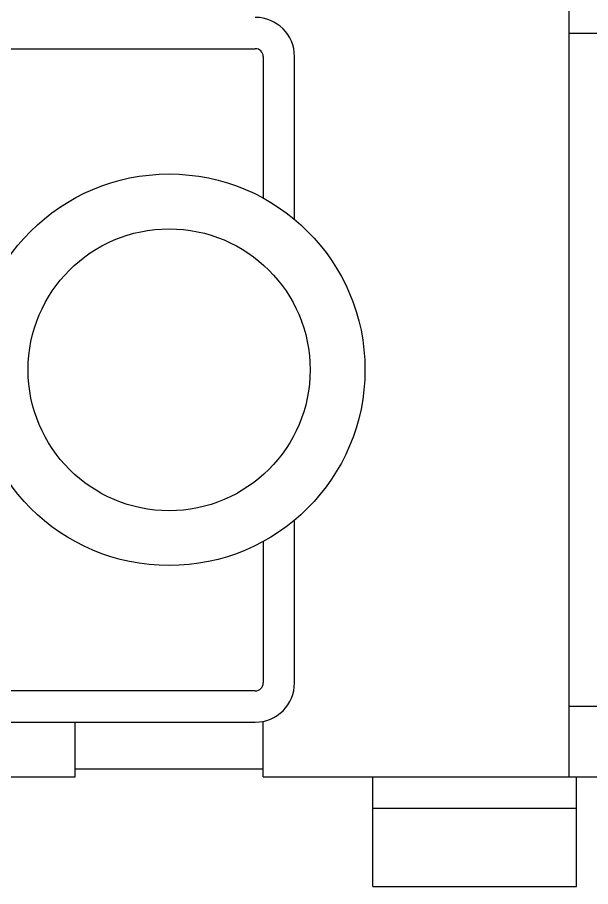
# Model space of a CAD drawing. Extents: x 69728788 to 150676229, y 20327566 to 43663798.
# Drawn here: x 75458203.4 to 75458370, y 20747800.3 to 20748053 of the extents above; entities that cross this region are included whole.
import ezdxf

# ---------------------------------------------------------------- set-up
doc = ezdxf.new("R2010")
doc.units = 0
doc.header["$LTSCALE"] = 1000
doc.header["$MEASUREMENT"] = 0
doc.layers.get('0').update_dxf_attribs({"linetype": 'CONTINUOUS'})
doc.layers.add('02___PRT_ALL_AXES', color=7, linetype='CONTINUOUS')

msp = doc.modelspace()

# ---------------------------------------------------------------- linework, layer by layer
at = {"color": 7, "linetype": 'Continuous'}
for p, q in [((75458363.62, 20748068.94), (75458363.62, 20747832.17)), ((75458363.62, 20748048.45), (75458484.28, 20748048.45)), ((75458090.42, 20748043.89), (75458272.56, 20748043.89)), ((75458274.83, 20748041.62), (75458274.83, 20748000.39)), ((75458283.94, 20747994.18), (75458283.94, 20748041.62)), ((75458283.94, 20747859.49), (75458283.94, 20747906.92)), ((75458274.83, 20747900.71), (75458274.83, 20747859.49)), ((75458272.56, 20747857.21), (75458090.42, 20747857.21)), ((75458484.28, 20747852.66), (75458363.62, 20747852.66)), ((75457887.8, 20747848.1), (75458272.56, 20747848.1)), ((75458097.25, 20747832.17), (75458220.19, 20747832.17)), ((75458274.83, 20747834.44), (75458220.19, 20747834.44)), ((75458274.83, 20747832.17), (75458484.28, 20747832.17)), ((75458306.71, 20747800.29), (75458306.71, 20747832.17)), ((75458365.9, 20747800.29), (75458365.9, 20747832.17)), ((75458306.71, 20747823.06), (75458365.9, 20747823.06)), ((75458306.71, 20747800.29), (75458365.9, 20747800.29))]:
    msp.add_line(p, q, dxfattribs=at)
for centre, radius, start, end in [((75458272.56, 20748041.62), 11.38, 0, 90), ((75458272.56, 20748041.62), 2.28, 0, 90), ((75458272.56, 20747859.49), 11.38, 270, 0), ((75458272.56, 20747859.49), 2.28, 270, 0)]:
    msp.add_arc(centre, radius, start, end, dxfattribs=at)
at = {"layer": '02___PRT_ALL_AXES', "color": 7, "linetype": 'Continuous'}
for p, q in [((75458220.19, 20747832.17), (75458220.19, 20747848.1)), ((75458274.83, 20747832.17), (75458274.83, 20747848.4))]:
    msp.add_line(p, q, dxfattribs=at)
for radius in [56.92, 40.98]:
    msp.add_circle((75458247.51, 20747950.55), radius, dxfattribs=at)

doc.saveas('drawing.dxf')
